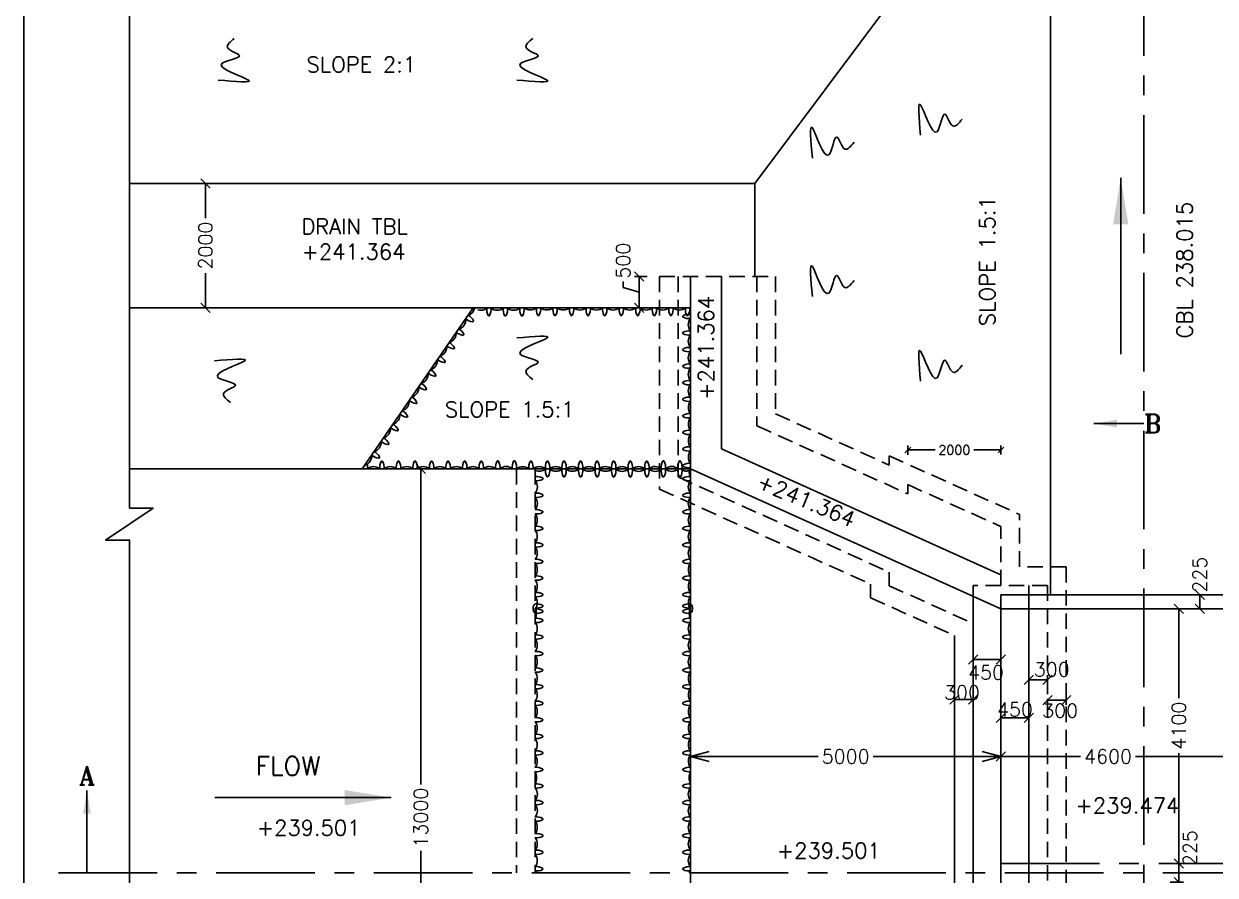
# Model space of a CAD drawing. Header units: inches. Extents: x 103704 to 206073, y -77340 to 89240.
# Drawn here: x 141256 to 160439, y -63899 to -50198 of the extents above; entities that cross this region are included whole.
import ezdxf
from ezdxf.enums import TextEntityAlignment as Align

# ---------------------------------------------------------------- set-up
doc = ezdxf.new("R2010")
doc.units = ezdxf.units.IN
doc.header["$LTSCALE"] = 100
doc.header["$MEASUREMENT"] = 0
doc.header["$PDMODE"] = 3
doc.linetypes.add('CENTER', pattern=[50.8, 31.75, -6.35, 6.35, -6.35])
doc.linetypes.add('DASHED2', pattern=[0.375, 0.25, -0.125])
for name, color, linetype in [('Center Line', 7, 'CENTER'), ('Dim', 7, 'Continuous'), ('Text', 7, 'Continuous')]:
    doc.layers.add(name, color=color, linetype=linetype)
doc.styles.add('ROMANS', font='romans')
doc.styles.add('ROMANT', font='romant')
doc.dimstyles.new('Raj-75', dxfattribs={"dimscale": 75, "dimtxt": 2, "dimasz": 1.25, "dimexe": 1, "dimexo": 0.625, "dimtad": 0, "dimtxsty": 'ROMANS', "dimblk": 'OBLIQUE', "dimcen": 1.25, "dimclrd": 256, "dimclre": 256, "dimclrt": 256, "dimadec": 0, "dimazin": 0, "dimtfac": 1, "dimtmove": 1, "dimatfit": 3, "dimfxl": 1, "dimlwd": -1, "dimlwe": -1, "dimarcsym": 0})

# ---------------------------------------------------------------- blocks, each defined once
blk = doc.blocks.new('_Oblique')
at = {"color": 0, "linetype": 'ByBlock', "lineweight": -2}
blk.add_line((-0.5, -0.5), (0.5, 0.5), dxfattribs=at)
blk = doc.blocks.new('*D71')
at = {"layer": 'Defpoints', "color": 0, "transparency": 16777216}
for p in [(144179, -52767), (144179, -52767), (144179, -54767)]:
    blk.add_point(p, dxfattribs=at)
at = {"layer": 'Dim', "transparency": 16777216}
for p, q in [((144132, -52767), (144104, -52767)), ((144179, -52767), (144179, -53324)), ((144179, -54767), (144179, -54210)), ((144132, -54767), (144104, -54767))]:
    blk.add_line(p, q, dxfattribs=at)
at = {"layer": 'Dim', "transparency": 16777216, "xscale": 150, "yscale": 150, "zscale": 150}
for p, rotation in [((144179, -52767), 90), ((144179, -54767), 270)]:
    blk.add_blockref('_Oblique', p, dxfattribs=dict(at, rotation=rotation))
at = {"layer": 'Dim', "transparency": 16777216, "insert": (144179, -53767), "char_height": 225, "attachment_point": 5, "rotation": 90, "style": 'ROMANS'}
blk.add_mtext('2000', dxfattribs=at)
blk = doc.blocks.new('*D129')
at = {"layer": 'Defpoints', "color": 0, "transparency": 16777216}
for p in [(155490, -57056), (155490, -57182), (156990, -57176)]:
    blk.add_point(p, dxfattribs=at)
at = {"layer": 'Dim', "transparency": 16777216}
for p, q in [((155490, -57135), (155490, -56982)), ((155490, -57056), (155929, -57056)), ((156990, -57056), (156551, -57056)), ((156990, -57129), (156990, -56982))]:
    blk.add_line(p, q, dxfattribs=at)
at = {"layer": 'Dim', "transparency": 16777216, "xscale": 93.75, "yscale": 93.75, "zscale": 93.75, "rotation": 180}
blk.add_blockref('_Oblique', (155490, -57056), dxfattribs=at)
at = {"layer": 'Dim', "transparency": 16777216, "xscale": 93.75, "yscale": 93.75, "zscale": 93.75}
blk.add_blockref('_Oblique', (156990, -57056), dxfattribs=at)
at = {"layer": 'Dim', "transparency": 16777216, "insert": (156240, -57056), "char_height": 150, "attachment_point": 5, "style": 'ROMANS'}
blk.add_mtext('2000', dxfattribs=at)
blk = doc.blocks.new('*D137')
at = {"layer": 'Defpoints', "color": 0, "transparency": 16777216}
for p in [(161590, -61988), (156990, -62219), (161590, -62266)]:
    blk.add_point(p, dxfattribs=at)
at = {"layer": 'Dim', "transparency": 16777216}
for p, q in [((156990, -62172), (156990, -61913)), ((161590, -62219), (161590, -61913)), ((156990, -61988), (158272, -61988)), ((161590, -61988), (159159, -61988))]:
    blk.add_line(p, q, dxfattribs=at)
at = {"layer": 'Dim', "transparency": 16777216, "xscale": 150, "yscale": 150, "zscale": 150, "rotation": 180}
blk.add_blockref('_Oblique', (156990, -61988), dxfattribs=at)
at = {"layer": 'Dim', "transparency": 16777216, "xscale": 150, "yscale": 150, "zscale": 150}
blk.add_blockref('_Oblique', (161590, -61988), dxfattribs=at)
at = {"layer": 'Dim', "transparency": 16777216, "insert": (158715, -61988), "char_height": 225, "attachment_point": 5, "style": 'ROMANS'}
blk.add_mtext('4600', dxfattribs=at)
blk = doc.blocks.new('_Open30')
at = {"color": 0, "linetype": 'ByBlock', "lineweight": -2}
for p, q in [((-1, 0.268), (0, 0)), ((0, 0), (-1, -0.268)), ((0, 0), (-1, 0))]:
    blk.add_line(p, q, dxfattribs=at)
blk = doc.blocks.new('*D139')
at = {"layer": 'Defpoints', "color": 0, "transparency": 16777216}
for p in [(151990, -61988), (156990, -62266), (151990, -62471)]:
    blk.add_point(p, dxfattribs=at)
at = {"layer": 'Dim', "transparency": 16777216}
for p, q in [((151990, -62424), (151990, -61913)), ((156990, -62219), (156990, -61913)), ((152290, -61988), (154047, -61988)), ((156690, -61988), (154933, -61988))]:
    blk.add_line(p, q, dxfattribs=at)
at = {"layer": 'Dim', "transparency": 16777216, "xscale": 300, "yscale": 300, "zscale": 300, "rotation": 180}
blk.add_blockref('_Open30', (151990, -61988), dxfattribs=at)
at = {"layer": 'Dim', "transparency": 16777216, "xscale": 300, "yscale": 300, "zscale": 300}
blk.add_blockref('_Open30', (156990, -61988), dxfattribs=at)
at = {"layer": 'Dim', "transparency": 16777216, "insert": (154490, -61988), "char_height": 225, "attachment_point": 5, "style": 'ROMANS'}
blk.add_mtext('5000', dxfattribs=at)
blk = doc.blocks.new('*D140')
at = {"layer": 'Defpoints', "color": 0, "transparency": 16777216}
for p in [(160191, -59387), (160191, -59387), (160005, -59612)]:
    blk.add_point(p, dxfattribs=at)
at = {"layer": 'Dim', "transparency": 16777216}
for p, q in [((160144, -59387), (160116, -59387)), ((160191, -59612), (160191, -59387)), ((160052, -59612), (160266, -59612))]:
    blk.add_line(p, q, dxfattribs=at)
at = {"layer": 'Dim', "transparency": 16777216, "xscale": 150, "yscale": 150, "zscale": 150}
for p, rotation in [((160191, -59387), 90), ((160191, -59612), 270)]:
    blk.add_blockref('_Oblique', p, dxfattribs=dict(at, rotation=rotation))
at = {"layer": 'Dim', "transparency": 16777216, "insert": (160191, -59064), "char_height": 225, "attachment_point": 5, "rotation": 90, "style": 'ROMANS'}
blk.add_mtext('225', dxfattribs=at)
blk = doc.blocks.new('*D141')
at = {"layer": 'Defpoints', "color": 0, "transparency": 16777216}
for p in [(156990, -61076), (157440, -61036), (157440, -61367)]:
    blk.add_point(p, dxfattribs=at)
at = {"layer": 'Dim', "transparency": 16777216}
for p, q in [((156990, -61123), (156990, -61442)), ((157440, -61083), (157440, -61442)), ((156990, -61367), (157440, -61367))]:
    blk.add_line(p, q, dxfattribs=at)
at = {"layer": 'Dim', "transparency": 16777216, "xscale": 150, "yscale": 150, "zscale": 150, "rotation": 180}
blk.add_blockref('_Oblique', (156990, -61367), dxfattribs=at)
at = {"layer": 'Dim', "transparency": 16777216, "xscale": 150, "yscale": 150, "zscale": 150}
blk.add_blockref('_Oblique', (157440, -61367), dxfattribs=at)
at = {"layer": 'Dim', "transparency": 16777216, "insert": (157215, -61231), "char_height": 225, "attachment_point": 5, "style": 'ROMANS'}
blk.add_mtext('450', dxfattribs=at)
blk = doc.blocks.new('*D142')
at = {"layer": 'Defpoints', "color": 0, "transparency": 16777216}
for p in [(156540, -60211), (156990, -60211), (156540, -60431)]:
    blk.add_point(p, dxfattribs=at)
at = {"layer": 'Dim', "transparency": 16777216}
for p, q in [((156540, -60258), (156540, -60506)), ((156990, -60258), (156990, -60506)), ((156990, -60431), (156540, -60431))]:
    blk.add_line(p, q, dxfattribs=at)
at = {"layer": 'Dim', "transparency": 16777216, "xscale": 150, "yscale": 150, "zscale": 150, "rotation": 180}
blk.add_blockref('_Oblique', (156540, -60431), dxfattribs=at)
at = {"layer": 'Dim', "transparency": 16777216, "xscale": 150, "yscale": 150, "zscale": 150}
blk.add_blockref('_Oblique', (156990, -60431), dxfattribs=at)
at = {"layer": 'Dim', "transparency": 16777216, "insert": (156749, -60637), "char_height": 225, "attachment_point": 5, "style": 'ROMANS'}
blk.add_mtext('450', dxfattribs=at)
blk = doc.blocks.new('*D143')
at = {"layer": 'Defpoints', "color": 0, "transparency": 16777216}
for p in [(156240, -61071), (156240, -61158), (156540, -61158)]:
    blk.add_point(p, dxfattribs=at)
at = {"layer": 'Dim', "transparency": 16777216}
for p, q in [((156240, -61111), (156240, -60996)), ((156540, -61111), (156540, -60996)), ((156540, -61071), (156240, -61071))]:
    blk.add_line(p, q, dxfattribs=at)
at = {"layer": 'Dim', "transparency": 16777216, "xscale": 150, "yscale": 150, "zscale": 150, "rotation": 180}
blk.add_blockref('_Oblique', (156240, -61071), dxfattribs=at)
at = {"layer": 'Dim', "transparency": 16777216, "xscale": 150, "yscale": 150, "zscale": 150}
blk.add_blockref('_Oblique', (156540, -61071), dxfattribs=at)
at = {"layer": 'Dim', "transparency": 16777216, "insert": (156362, -60961), "char_height": 225, "attachment_point": 5, "style": 'ROMANS'}
blk.add_mtext('300', dxfattribs=at)
blk = doc.blocks.new('*D144')
at = {"layer": 'Defpoints', "color": 0, "transparency": 16777216}
for p in [(157440, -60788), (157740, -60758), (157740, -60788)]:
    blk.add_point(p, dxfattribs=at)
at = {"layer": 'Dim', "transparency": 16777216}
for p, q in [((157440, -60741), (157440, -60683)), ((157440, -60758), (157740, -60758)), ((157740, -60741), (157740, -60683))]:
    blk.add_line(p, q, dxfattribs=at)
at = {"layer": 'Dim', "transparency": 16777216, "xscale": 150, "yscale": 150, "zscale": 150, "rotation": 180}
blk.add_blockref('_Oblique', (157440, -60758), dxfattribs=at)
at = {"layer": 'Dim', "transparency": 16777216, "xscale": 150, "yscale": 150, "zscale": 150}
blk.add_blockref('_Oblique', (157740, -60758), dxfattribs=at)
at = {"layer": 'Dim', "transparency": 16777216, "insert": (157808, -60590), "char_height": 225, "attachment_point": 5, "style": 'ROMANS'}
blk.add_mtext('300', dxfattribs=at)
blk = doc.blocks.new('*D145')
at = {"layer": 'Defpoints', "color": 0, "transparency": 16777216}
for p in [(157740, -61014), (158040, -61014), (158040, -61085)]:
    blk.add_point(p, dxfattribs=at)
at = {"layer": 'Dim', "transparency": 16777216}
for p, q in [((157740, -61061), (157740, -61160)), ((157740, -61085), (158040, -61085)), ((158040, -61061), (158040, -61160))]:
    blk.add_line(p, q, dxfattribs=at)
at = {"layer": 'Dim', "transparency": 16777216, "xscale": 150, "yscale": 150, "zscale": 150, "rotation": 180}
blk.add_blockref('_Oblique', (157740, -61085), dxfattribs=at)
at = {"layer": 'Dim', "transparency": 16777216, "xscale": 150, "yscale": 150, "zscale": 150}
blk.add_blockref('_Oblique', (158040, -61085), dxfattribs=at)
at = {"layer": 'Dim', "transparency": 16777216, "insert": (157943, -61252), "char_height": 225, "attachment_point": 5, "style": 'ROMANS'}
blk.add_mtext('300', dxfattribs=at)
blk = doc.blocks.new('*D146')
at = {"layer": 'Defpoints', "color": 0, "transparency": 16777216}
for p in [(147981, -57362), (147649, -70362), (147981, -70362)]:
    blk.add_point(p, dxfattribs=at)
at = {"layer": 'Dim', "transparency": 16777216}
for p, q in [((147934, -57362), (147574, -57362)), ((147649, -57362), (147649, -62440)), ((147649, -70362), (147649, -63508)), ((147934, -70362), (147574, -70362))]:
    blk.add_line(p, q, dxfattribs=at)
at = {"layer": 'Dim', "transparency": 16777216, "xscale": 150, "yscale": 150, "zscale": 150}
for p, rotation in [((147649, -57362), 90), ((147649, -70362), 270)]:
    blk.add_blockref('_Oblique', p, dxfattribs=dict(at, rotation=rotation))
at = {"layer": 'Dim', "transparency": 16777216, "insert": (147649, -62974), "char_height": 225, "attachment_point": 5, "rotation": 90, "style": 'ROMANS'}
blk.add_mtext('13000', dxfattribs=at)
blk = doc.blocks.new('*D149')
at = {"layer": 'Defpoints', "color": 0, "transparency": 16777216}
for p in [(151164, -54267), (151338, -54267), (151239, -54767)]:
    blk.add_point(p, dxfattribs=at)
at = {"layer": 'Dim', "transparency": 16777216}
for p, q in [((151291, -54267), (151089, -54267)), ((151164, -54767), (151164, -54267)), ((150906, -54440), (150906, -54346)), ((151164, -54517), (150906, -54440)), ((151192, -54767), (151089, -54767))]:
    blk.add_line(p, q, dxfattribs=at)
at = {"layer": 'Dim', "transparency": 16777216, "xscale": 150, "yscale": 150, "zscale": 150}
for p, rotation in [((151164, -54267), 90), ((151164, -54767), 270)]:
    blk.add_blockref('_Oblique', p, dxfattribs=dict(at, rotation=rotation))
at = {"layer": 'Dim', "transparency": 16777216, "insert": (150906, -54010), "char_height": 225, "attachment_point": 5, "rotation": 90, "style": 'ROMANS'}
blk.add_mtext('500', dxfattribs=at)
blk = doc.blocks.new('*D152')
at = {"layer": 'Defpoints', "color": 0, "transparency": 16777216}
for p in [(159852, -59612), (159852, -63712), (159887, -63712)]:
    blk.add_point(p, dxfattribs=at)
at = {"layer": 'Dim', "transparency": 16777216}
for p, q in [((159805, -59612), (159777, -59612)), ((159852, -59612), (159852, -61049)), ((159852, -63712), (159852, -61935)), ((159840, -63712), (159777, -63712))]:
    blk.add_line(p, q, dxfattribs=at)
at = {"layer": 'Dim', "transparency": 16777216, "xscale": 150, "yscale": 150, "zscale": 150}
for p, rotation in [((159852, -59612), 90), ((159852, -63712), 270)]:
    blk.add_blockref('_Oblique', p, dxfattribs=dict(at, rotation=rotation))
at = {"layer": 'Dim', "transparency": 16777216, "insert": (159852, -61492), "char_height": 225, "attachment_point": 5, "rotation": 90, "style": 'ROMANS'}
blk.add_mtext('4100', dxfattribs=at)
blk = doc.blocks.new('*D153')
at = {"layer": 'Defpoints', "color": 0, "transparency": 16777216}
for p in [(159852, -63712), (159852, -63712), (159666, -64012)]:
    blk.add_point(p, dxfattribs=at)
at = {"layer": 'Dim', "transparency": 16777216}
for p, q in [((159805, -63712), (159777, -63712)), ((159852, -64012), (159852, -63712)), ((159713, -64012), (159927, -64012))]:
    blk.add_line(p, q, dxfattribs=at)
at = {"layer": 'Dim', "transparency": 16777216, "xscale": 150, "yscale": 150, "zscale": 150}
for p, rotation in [((159852, -63712), 90), ((159852, -64012), 270)]:
    blk.add_blockref('_Oblique', p, dxfattribs=dict(at, rotation=rotation))
at = {"layer": 'Dim', "transparency": 16777216, "insert": (160034, -63464), "char_height": 225, "attachment_point": 5, "rotation": 90, "style": 'ROMANS'}
blk.add_mtext('225', dxfattribs=at)

msp = doc.modelspace()

# ---------------------------------------------------------------- linework, layer by layer
at = {"color": 0, "linetype": 'DASHED2', "ltscale": 10}
for p, q in [((151490.007, -54266.888), (153361.007, -54266.888)), ((151490.007, -54266.888), (151490.007, -57685.181)), ((151790.007, -54266.888), (151790.007, -57491.205)), ((153061.007, -54266.888), (153061.007, -56669.395)), ((153361.007, -54266.888), (153361.007, -56475.419)), ((153361.007, -56475.419), (155190.007, -57298.469)), ((153061.007, -56669.395), (155490.007, -57762.445)), ((155190.007, -57150.43), (157290.007, -58095.43)), ((149190.007, -57361.888, -0.134), (149190.007, -63861.888, -0.134)), ((149490.007, -57361.888, -0.122), (149490.007, -63861.888, -0.122)), ((151790.007, -57491.205), (155190.007, -59021.205)), ((151490.007, -57685.181), (154890.007, -59215.181)), ((155490.007, -57614.406), (156990.007, -58289.406)), ((157290.007, -58936.888), (157290.007, -58095.43)), ((156990.007, -59236.888), (156990.007, -58289.406)), ((155190.007, -59021.205), (155190.007, -59240.522)), ((158040.007, -58936.888), (157290.007, -58936.888)), ((158040.007, -58936.888), (158040.007, -68786.888)), ((154890.007, -59215.181), (154890.007, -59434.498)), ((155190.007, -59240.522), (156540.007, -59848.022)), ((157740.007, -59236.888), (156540.007, -59236.888)), ((157740.007, -59236.888), (157740.007, -68486.888)), ((154890.007, -59434.498), (156240.007, -60041.998))]:
    msp.add_line(p, q, dxfattribs=at)
at = {"color": 0, "ltscale": 5}
for p, q in [((152490.007, -57038.595), (156990.007, -59063.595)), ((151990.007, -57361.888), (156990.007, -59611.888)), ((156990.007, -59386.888), (161590.007, -59386.888)), ((156990.007, -59611.888), (161590.007, -59611.888))]:
    msp.add_line(p, q, dxfattribs=at)
msp.add_lwpolyline([(142960.405, -46908.221), (142960.405, -57990.694), (143337.517, -57990.694), (142572.613, -58505.683), (142960.405, -58505.683), (142960.405, -67913.97), (143337.517, -67913.97), (142572.613, -68428.958), (142960.405, -68428.958), (142960.405, -74243.747)], dxfattribs=at)
at = {"color": 0, "ltscale": 5, "start_tangent": (-0.860944174, -0.508699449)}
for points in [[(155694.198, -51989.458), (155694.198, -51502.392), (155960.479, -51934.318), (156089.029, -51649.431), (156217.578, -51842.419), (156364.492, -51732.14)], [(153953.493, -52360.035), (153953.493, -51872.97), (154219.774, -52304.896), (154348.324, -52020.009), (154476.873, -52212.997), (154623.787, -52102.718)], [(153953.493, -54588.06), (153953.493, -54100.994), (154219.774, -54532.92), (154348.324, -54248.033), (154476.873, -54441.021), (154623.787, -54330.742)], [(155694.198, -55951.109), (155694.198, -55464.044), (155960.479, -55895.97), (156089.029, -55611.083), (156217.578, -55804.071), (156364.492, -55693.792)]]:
    msp.add_spline(points, degree=3, dxfattribs=at)
at = {"layer": 'Center Line', "color": 0, "ltscale": 0.5}
for p, q in [((159290.007, -46586), (159290.007, -74803)), ((141813.794, -63861.888), (187223.649, -63861.888)), ((156990.007, -63711.888), (161590.007, -63711.888))]:
    msp.add_line(p, q, dxfattribs=at)
at = {"layer": 'Dim', "color": 0}
for p, q in [((157790.007, -46908.221), (157790.007, -59386.888)), ((155615.007, -49306.888), (153028.007, -52766.888)), ((142960.405, -52766.888), (153028.007, -52766.888)), ((153028.007, -54266.888), (153028.007, -52766.888)), ((151990.007, -54266.888), (151990.007, -73539.388)), ((152490.007, -54266.888), (152490.007, -57038.595)), ((142960.405, -54766.888), (151990.007, -54766.888)), ((146705.007, -57361.888, -0.392), (148490.007, -54766.888)), ((155190.007, -57298.469), (155190.007, -57150.43)), ((142960.405, -57361.888), (151990.007, -57361.888)), ((155490.007, -57614.406), (155490.007, -57762.445)), ((156540.007, -59236.888), (156540.007, -68486.888)), ((157440.007, -59236.888), (157440.007, -68111.888)), ((156990.007, -59386.888), (156990.007, -68336.888)), ((156240.007, -60041.998), (156240.007, -67673.362))]:
    msp.add_line(p, q, dxfattribs=at)
msp.add_lwpolyline([(141256.193, -34818.455), (206015.26, -34818.455), (206015.26, -77340.097), (141256.193, -77340.097)], close=True, dxfattribs=at)
for points in [[(148516.875, -54766.888, -0.272242972), (148409.806, -54889.032, -0.144729543), (148494.559, -54974.09, -0.6124826), (148480.747, -54994.153, -0.144729543), (148371.044, -54945.332, -0.346456746), (148261.696, -55110.678, -0.014770437), (148272.493, -55116.994)], [(149312.274, -54775.17, -0.144729543), (149288.514, -54892.871, -0.6124826), (149264.159, -54892.507, -0.144729543), (149243.929, -54774.148, -0.346456746), (149045.697, -54774.882, -0.144729543), (149021.937, -54892.583, -0.6124826), (148997.582, -54892.219, -0.144729543), (148977.352, -54773.86, -0.346456746), (148779.12, -54774.595, -0.144729543), (148755.361, -54892.296, -0.6124826), (148731.006, -54891.932, -0.144729543), (148710.775, -54773.573, -0.245135847), (148565.25, -54801.552, -0.245135847)], [(151977.583, -54771.806, -0.144729543), (151953.823, -54889.507, -0.6124826), (151929.468, -54889.143, -0.144729543), (151909.237, -54770.784, -0.346456746), (151711.006, -54771.519, -0.144729543), (151687.246, -54889.22, -0.6124826), (151662.891, -54888.856, -0.144729543), (151642.661, -54770.497, -0.346456746), (151444.429, -54771.231, -0.144729543), (151420.669, -54888.932, -0.6124826), (151396.314, -54888.568, -0.144729543), (151376.084, -54770.209, -0.346456746), (151177.852, -54770.944, -0.144729543), (151154.093, -54888.645, -0.6124826), (151129.738, -54888.281, -0.144729543), (151109.507, -54769.922, -0.346456746), (150911.275, -54770.656, -0.144729543), (150887.516, -54888.357, -0.6124826), (150863.161, -54887.993, -0.144729543), (150842.93, -54769.635, -0.346456746), (150644.699, -54770.369, -0.144729543), (150620.939, -54888.07, -0.6124826), (150596.584, -54887.706, -0.144729543), (150576.353, -54769.347, -0.346456746), (150378.122, -54770.081, -0.144729543), (150354.362, -54887.783, -0.6124826), (150330.007, -54887.418, -0.144729543), (150309.777, -54769.06, -0.346456746), (150111.545, -54769.794, -0.144729543), (150087.785, -54887.495, -0.6124826), (150063.43, -54887.131, -0.144729543), (150043.2, -54768.772, -0.346456746), (149844.968, -54769.507, -0.144729543), (149821.209, -54887.208, -0.6124826), (149796.854, -54886.844, -0.144729543), (149776.623, -54768.485, -0.346456746), (149578.391, -54769.219, -0.144729543), (149554.632, -54886.92, -0.6124826), (149530.277, -54886.556, -0.144729543), (149510.046, -54768.197, -0.346456746), (149311.815, -54768.932, -0.014770437), (149312.549, -54781.418)], [(151988.41, -54872.6, 0.144729543), (151870.709, -54896.36, 0.6124826), (151871.074, -54920.715, 0.144729543), (151989.432, -54940.945, 0.346456746), (151988.698, -55139.177, 0.144729543), (151870.997, -55162.936, 0.6124826), (151871.361, -55187.291, 0.144729543), (151989.72, -55207.522, 0.346456746), (151988.985, -55405.753, 0.144729543), (151871.284, -55429.513, 0.6124826), (151871.648, -55453.868, 0.144729543), (151990.007, -55474.099, 0.346456746), (151989.273, -55672.33, 0.144729543), (151871.572, -55696.09, 0.6124826), (151871.936, -55720.445, 0.144729543), (151990.295, -55740.675, 0.346456746), (151989.56, -55938.907, 0.144729543), (151871.859, -55962.667, 0.6124826), (151872.223, -55987.022, 0.144729543), (151990.582, -56007.252, 0.346456746), (151989.848, -56205.484, 0.144729543), (151872.147, -56229.244, 0.6124826), (151872.511, -56253.598, 0.144729543), (151990.869, -56273.829, 0.346456746), (151990.135, -56472.061, 0.144729543), (151872.434, -56495.82, 0.6124826), (151872.798, -56520.175, 0.144729543), (151991.157, -56540.406, 0.346456746), (151990.423, -56738.637, 0.144729543), (151872.722, -56762.397, 0.6124826), (151873.086, -56786.752, 0.144729543), (151991.444, -56806.983, 0.346456746), (151990.71, -57005.214, 0.144729543), (151873.009, -57028.974, 0.6124826), (151873.373, -57053.329, 0.144729543), (151991.732, -57073.559, 0.343630117), (151990.007, -57270.511, 0.133356467), (151873.296, -57295.551, 0.6124826), (151873.661, -57319.906, 0.14228952), (151990.007, -57340.365, 0.275643856), (151988.41, -57483.454, 0.040889043)], [(151856.248, -57361.888, 0.147067481), (151832.488, -57238.726, 0.6124826), (151808.133, -57239.09, 0.144729543), (151787.902, -57357.449, 0.346456746), (151589.671, -57356.714, 0.144729543), (151565.911, -57239.013, 0.6124826), (151541.556, -57239.377, 0.144729543), (151521.326, -57357.736, 0.346456746), (151323.094, -57357.002, 0.144729543), (151299.334, -57239.301, 0.6124826), (151274.979, -57239.665, 0.144729543), (151254.749, -57358.024, 0.346456746), (151056.517, -57357.289, 0.144729543), (151032.758, -57239.588, 0.6124826), (151008.403, -57239.952, 0.144729543), (150988.172, -57358.311, 0.346456746), (150789.94, -57357.577, 0.144729543), (150766.181, -57239.876, 0.6124826), (150741.826, -57240.24, 0.144729543), (150721.595, -57358.598, 0.346456746), (150523.364, -57357.864, 0.144729543), (150499.604, -57240.163, 0.6124826), (150475.249, -57240.527, 0.144729543), (150455.018, -57358.886, 0.346456746), (150256.787, -57358.151, 0.144729543), (150233.027, -57240.45, 0.6124826), (150208.672, -57240.815, 0.144729543), (150188.442, -57359.173, 0.346456746), (149990.21, -57358.439, 0.144729543), (149966.45, -57240.738, 0.6124826), (149942.095, -57241.102, 0.144729543), (149921.865, -57359.461, 0.346456746), (149723.633, -57358.726, 0.144729543), (149699.874, -57241.025, 0.6124826), (149675.519, -57241.389, 0.144729543), (149655.288, -57359.748, 0.346456746), (149457.056, -57359.014, 0.144729543), (149433.297, -57241.313, 0.6124826), (149408.942, -57241.677, 0.144729543), (149388.711, -57360.036, 0.346456746), (149190.48, -57359.301, 0.014770437), (149191.214, -57346.815)], [(151590.337, -57367.349, -0.144729543), (151566.578, -57485.05, -0.6124826), (151542.223, -57484.686, -0.144729543), (151521.992, -57366.328, -0.346456746), (151323.76, -57367.062, -0.144729543), (151300.001, -57484.763, -0.6124826), (151275.646, -57484.399, -0.144729543), (151255.415, -57366.04, -0.346456746), (151057.184, -57366.775, -0.144729543), (151033.424, -57484.476, -0.6124826), (151009.069, -57484.111, -0.144729543), (150988.838, -57365.753, -0.346456746), (150790.607, -57366.487, -0.144729543), (150766.847, -57484.188, -0.6124826), (150742.492, -57483.824, -0.144729543), (150722.262, -57365.465, -0.346456746), (150524.03, -57366.2, -0.144729543), (150500.27, -57483.901, -0.6124826), (150475.915, -57483.537, -0.144729543), (150455.685, -57365.178, -0.346456746), (150257.453, -57365.912, -0.144729543), (150233.694, -57483.613, -0.6124826), (150209.339, -57483.249, -0.144729543), (150189.108, -57364.89, -0.346456746), (149990.876, -57365.625, -0.144729543), (149967.117, -57483.326, -0.6124826), (149942.762, -57482.962, -0.144729543), (149922.531, -57364.603, -0.346456746), (149724.3, -57365.337, -0.144729543), (149700.54, -57483.038, -0.6124826), (149676.185, -57482.674, -0.144729543), (149655.954, -57364.316, -0.28156362), (149490.007, -57384.632, -0.28156362)], [(151990.007, -57361.888, -0.492872472), (151856.914, -57367.637, -0.144729543), (151833.154, -57485.338, -0.6124826), (151808.799, -57484.974, -0.144729543), (151788.569, -57366.615, -0.346456746), (151590.337, -57367.349, -0.014770437), (151591.072, -57379.836)], [(151988.41, -57483.454, 0.144729543), (151870.709, -57507.213, 0.6124826), (151871.074, -57531.568, 0.144729543), (151989.432, -57551.799, 0.346456746), (151988.698, -57750.03, 0.144729543), (151870.997, -57773.79, 0.6124826), (151871.361, -57798.145, 0.144729543), (151989.72, -57818.376, 0.346456746), (151988.985, -58016.607, 0.144729543), (151871.284, -58040.367, 0.6124826), (151871.648, -58064.722, 0.144729543), (151990.007, -58084.952, 0.346456746), (151989.273, -58283.184, 0.144729543), (151871.572, -58306.944, 0.6124826), (151871.936, -58331.299, 0.144729543), (151990.295, -58351.529, 0.346456746), (151989.56, -58549.761, 0.144729543), (151871.859, -58573.52, 0.6124826), (151872.223, -58597.875, 0.144729543), (151990.582, -58618.106, 0.346456746), (151989.848, -58816.338, 0.144729543), (151872.147, -58840.097, 0.6124826), (151872.511, -58864.452, 0.144729543), (151990.869, -58884.683, 0.346456746), (151990.135, -59082.914, 0.144729543), (151872.434, -59106.674, 0.6124826), (151872.798, -59131.029, 0.144729543), (151991.157, -59151.26, 0.346456746), (151990.423, -59349.491, 0.144729543), (151872.722, -59373.251, 0.6124826), (151873.086, -59397.606, 0.144729543), (151991.444, -59417.836, 0.346456746), (151990.71, -59616.068, 0.144729543), (151873.009, -59639.828, 0.6124826), (151873.373, -59664.183, 0.144729543), (151991.732, -59684.413, 0.442189807), (151990.007, -59531.364, 0.133356467), (151873.296, -59556.404, 0.6124826), (151873.661, -59580.759, 0.14228952), (151990.007, -59601.219, 0.275235224), (151988.985, -59764.964, 0.040889043)], [(151988.985, -59764.964, 0.144729543), (151871.284, -59788.723, 0.6124826), (151871.648, -59813.078, 0.144729543), (151990.007, -59833.309, 0.346456746), (151989.273, -60031.541, 0.144729543), (151871.572, -60055.3, 0.6124826), (151871.936, -60079.655, 0.144729543), (151990.295, -60099.886, 0.346456746), (151989.56, -60298.117, 0.144729543), (151871.859, -60321.877, 0.6124826), (151872.223, -60346.232, 0.144729543), (151990.582, -60366.463, 0.346456746), (151989.848, -60564.694, 0.144729543), (151872.147, -60588.454, 0.6124826), (151872.511, -60612.809, 0.144729543), (151990.869, -60633.039, 0.346456746), (151990.135, -60831.271, 0.144729543), (151872.434, -60855.031, 0.6124826), (151872.798, -60879.386, 0.144729543), (151991.157, -60899.616, 0.346456746), (151990.423, -61097.848, 0.144729543), (151872.722, -61121.607, 0.6124826), (151873.086, -61145.962, 0.144729543), (151991.444, -61166.193, 0.346456746), (151990.71, -61364.425, 0.144729543), (151873.009, -61388.184, 0.6124826), (151873.373, -61412.539, 0.144729543), (151991.732, -61432.77, 0.346456746), (151990.997, -61631.001, 0.144729543), (151873.296, -61654.761, 0.6124826), (151873.661, -61679.116, 0.144729543), (151992.019, -61699.347, 0.346456746), (151991.285, -61897.578, 0.144729543), (151873.584, -61921.338, 0.6124826), (151873.948, -61945.693, 0.144729543), (151992.307, -61965.923, 0.343630117), (151990.582, -62162.874, 0.133356467), (151873.871, -62187.915, 0.6124826), (151874.235, -62212.27, 0.14228952), (151990.582, -62232.729, 0.227212499), (151990.007, -62429.306, 0.040889043)], [(151990.007, -62429.306, 0.145455268), (151870.709, -62453.066, 0.6124826), (151871.074, -62477.421, 0.144729543), (151989.432, -62497.651, 0.346456746), (151988.698, -62695.883, 0.144729543), (151870.997, -62719.643, 0.6124826), (151871.361, -62743.998, 0.144729543), (151989.72, -62764.228, 0.346456746), (151988.985, -62962.46, 0.144729543), (151871.284, -62986.219, 0.6124826), (151871.648, -63010.574, 0.144729543), (151990.007, -63030.805, 0.346456746), (151989.273, -63229.036, 0.144729543), (151871.572, -63252.796, 0.6124826), (151871.936, -63277.151, 0.144729543), (151990.295, -63297.382, 0.346456746), (151989.56, -63495.613, 0.144729543), (151871.859, -63519.373, 0.6124826), (151872.223, -63543.728, 0.144729543), (151990.582, -63563.958, 0.346456746), (151989.848, -63762.19, 0.144729543), (151872.147, -63785.95, 0.6124826), (151872.511, -63810.305, 0.144729543), (151990.869, -63830.535, 0.057768024), (151971.416, -63861.888, 0.057768024)]]:
    msp.add_lwpolyline(points, format="xyb", dxfattribs=at)
for points, elevation in [([(148254.707, -55105.568, -0.163129951), (148341.881, -55191.633, -0.6124826), (148327.8, -55211.508, -0.144729543), (148218.764, -55161.216, -0.346456746), (148107.202, -55325.077, -0.144729543), (148190.804, -55411.267, -0.6124826), (148176.722, -55431.142, -0.144729543), (148067.687, -55380.85, -0.346456746), (147956.124, -55544.71, -0.144729543), (148039.726, -55630.901, -0.6124826), (148025.645, -55650.776, -0.144729543), (147916.609, -55600.483, -0.346456746), (147805.047, -55764.344, -0.144729543), (147888.649, -55850.534, -0.6124826), (147874.567, -55870.409, -0.144729543), (147765.532, -55820.117, -0.346456746), (147653.97, -55983.977, -0.144729543), (147737.571, -56070.168, -0.6124826), (147723.49, -56090.043, -0.144729543), (147614.454, -56039.751, -0.346456746), (147502.892, -56203.611, -0.144729543), (147586.494, -56289.801, -0.6124826), (147572.413, -56309.676, -0.144729543), (147463.377, -56259.384, -0.346456746), (147351.815, -56423.244, -0.144729543), (147435.417, -56509.435, -0.6124826), (147421.335, -56529.31, -0.144729543), (147312.3, -56479.018, -0.346456746), (147200.737, -56642.878, -0.144729543), (147284.339, -56729.068, -0.6124826), (147270.258, -56748.943, -0.144729543), (147161.222, -56698.651, -0.346456746), (147049.66, -56862.511, -0.144729543), (147133.262, -56948.702, -0.6124826), (147119.18, -56968.577, -0.144729543), (147010.145, -56918.285, -0.346456746), (146898.582, -57082.145, -0.144729543), (146982.184, -57168.335, -0.6124826), (146968.103, -57188.21, -0.144729543), (146859.067, -57137.918, -0.346456746), (146747.505, -57301.778, -0.014770437), (146758.216, -57308.239)], -0.359), ([(149190.007, -57361.888, 0.147067481), (149166.247, -57238.726, 0.6124826), (149141.892, -57239.09, 0.144729543), (149121.662, -57357.449, 0.346456746), (148923.43, -57356.714, 0.144729543), (148899.671, -57239.013, 0.6124826), (148875.316, -57239.377, 0.144729543), (148855.085, -57357.736, 0.346456746), (148656.854, -57357.002, 0.144729543), (148633.094, -57239.301, 0.6124826), (148608.739, -57239.665, 0.144729543), (148588.508, -57358.024, 0.346456746), (148390.277, -57357.289, 0.144729543), (148366.517, -57239.588, 0.6124826), (148342.162, -57239.952, 0.144729543), (148321.932, -57358.311, 0.346456746), (148123.7, -57357.577, 0.144729543), (148099.94, -57239.876, 0.6124826), (148075.585, -57240.24, 0.144729543), (148055.355, -57358.598, 0.346456746), (147857.123, -57357.864, 0.144729543), (147833.363, -57240.163, 0.6124826), (147809.008, -57240.527, 0.144729543), (147788.778, -57358.886, 0.346456746), (147590.546, -57358.151, 0.144729543), (147566.787, -57240.45, 0.6124826), (147542.432, -57240.815, 0.144729543), (147522.201, -57359.173, 0.346456746), (147323.97, -57358.439, 0.144729543), (147300.21, -57240.738, 0.6124826), (147275.855, -57241.102, 0.144729543), (147255.624, -57359.461, 0.346456746), (147057.393, -57358.726, 0.144729543), (147033.633, -57241.025, 0.6124826), (147009.278, -57241.389, 0.144729543), (146989.048, -57359.748, 0.346456746), (146790.816, -57359.014, 0.077875208), (146786.416, -57293.597, 0.077875208)], -0.134), ([(149491.444, -57483.454, -0.144729543), (149609.145, -57507.213, -0.6124826), (149608.781, -57531.568, -0.144729543), (149490.423, -57551.799, -0.346456746), (149491.157, -57750.03, -0.144729543), (149608.858, -57773.79, -0.6124826), (149608.494, -57798.145, -0.144729543), (149490.135, -57818.376, -0.346456746), (149490.869, -58016.607, -0.144729543), (149608.571, -58040.367, -0.6124826), (149608.206, -58064.722, -0.144729543), (149489.848, -58084.952, -0.346456746), (149490.582, -58283.184, -0.144729543), (149608.283, -58306.944, -0.6124826), (149607.919, -58331.299, -0.144729543), (149489.56, -58351.529, -0.346456746), (149490.295, -58549.761, -0.144729543), (149607.996, -58573.52, -0.6124826), (149607.632, -58597.875, -0.144729543), (149489.273, -58618.106, -0.346456746), (149490.007, -58816.338, -0.144729543), (149607.708, -58840.097, -0.6124826), (149607.344, -58864.452, -0.144729543), (149488.985, -58884.683, -0.346456746), (149489.72, -59082.914, -0.144729543), (149607.421, -59106.674, -0.6124826), (149607.057, -59131.029, -0.144729543), (149488.698, -59151.26, -0.346456746), (149489.432, -59349.491, -0.144729543), (149607.133, -59373.251, -0.6124826), (149606.769, -59397.606, -0.144729543), (149488.41, -59417.836, -0.346456746), (149489.145, -59616.068, -0.144729543), (149606.846, -59639.828, -0.6124826), (149606.482, -59664.183, -0.144729543), (149488.123, -59684.413, -0.442189807), (149489.848, -59531.364, -0.133356467), (149606.558, -59556.404, -0.6124826), (149606.194, -59580.759, -0.14228952), (149489.848, -59601.219, -0.275235224), (149490.869, -59764.964, -0.040889043)], -0.122), ([(149490.869, -59764.964, -0.144729543), (149608.571, -59788.723, -0.6124826), (149608.206, -59813.078, -0.144729543), (149489.848, -59833.309, -0.346456746), (149490.582, -60031.541, -0.144729543), (149608.283, -60055.3, -0.6124826), (149607.919, -60079.655, -0.144729543), (149489.56, -60099.886, -0.346456746), (149490.295, -60298.117, -0.144729543), (149607.996, -60321.877, -0.6124826), (149607.632, -60346.232, -0.144729543), (149489.273, -60366.463, -0.346456746), (149490.007, -60564.694, -0.144729543), (149607.708, -60588.454, -0.6124826), (149607.344, -60612.809, -0.144729543), (149488.985, -60633.039, -0.346456746), (149489.72, -60831.271, -0.144729543), (149607.421, -60855.031, -0.6124826), (149607.057, -60879.386, -0.144729543), (149488.698, -60899.616, -0.346456746), (149489.432, -61097.848, -0.144729543), (149607.133, -61121.607, -0.6124826), (149606.769, -61145.962, -0.144729543), (149488.41, -61166.193, -0.346456746), (149489.145, -61364.425, -0.144729543), (149606.846, -61388.184, -0.6124826), (149606.482, -61412.539, -0.144729543), (149488.123, -61432.77, -0.346456746), (149488.857, -61631.001, -0.144729543), (149606.558, -61654.761, -0.6124826), (149606.194, -61679.116, -0.144729543), (149487.836, -61699.347, -0.346456746), (149488.57, -61897.578, -0.144729543), (149606.271, -61921.338, -0.6124826), (149605.907, -61945.693, -0.144729543), (149487.548, -61965.923, -0.343630117), (149489.273, -62162.874, -0.133356467), (149605.984, -62187.915, -0.6124826), (149605.619, -62212.27, -0.14228952), (149489.273, -62232.729, -0.227212499), (149489.848, -62429.306, -0.040889043)], -0.122), ([(149489.848, -62429.306, -0.145455268), (149609.145, -62453.066, -0.6124826), (149608.781, -62477.421, -0.144729543), (149490.423, -62497.651, -0.346456746), (149491.157, -62695.883, -0.144729543), (149608.858, -62719.643, -0.6124826), (149608.494, -62743.998, -0.144729543), (149490.135, -62764.228, -0.346456746), (149490.869, -62962.46, -0.144729543), (149608.571, -62986.219, -0.6124826), (149608.206, -63010.574, -0.144729543), (149489.848, -63030.805, -0.346456746), (149490.582, -63229.036, -0.144729543), (149608.283, -63252.796, -0.6124826), (149607.919, -63277.151, -0.144729543), (149489.56, -63297.382, -0.346456746), (149490.295, -63495.613, -0.144729543), (149607.996, -63519.373, -0.6124826), (149607.632, -63543.728, -0.144729543), (149489.273, -63563.958, -0.346456746), (149490.007, -63762.19, -0.144729543), (149607.708, -63785.95, -0.6124826), (149607.344, -63810.305, -0.144729543), (149488.985, -63830.535, -0.057768024), (149508.439, -63861.888, -0.057768024)], -0.122)]:
    msp.add_lwpolyline(points, format="xyb", dxfattribs=dict(at, elevation=elevation))
at = {"layer": 'Text', "color": 0}
for points, start_tangent in [([(144387.962, -51103.478), (144875.027, -51103.478), (144443.102, -50837.197), (144727.989, -50708.647), (144535.001, -50580.097), (144645.28, -50433.183)], (-0.508699449, -0.860944174)), ([(149195.872, -51103.478), (149682.938, -51103.478), (149251.012, -50837.197), (149535.899, -50708.647), (149342.911, -50580.097), (149453.19, -50433.183)], (-0.508699449, -0.860944174)), ([(149195.872, -55252.978), (149682.938, -55252.978), (149251.012, -55519.259), (149535.899, -55647.809), (149342.911, -55776.359), (149453.19, -55923.273)], (-0.508699449, 0.860944174)), ([(144325.156, -55622.656), (144812.221, -55622.656), (144380.296, -55888.937), (144665.183, -56017.487), (144472.195, -56146.037), (144582.474, -56292.951)], (-0.508699449, 0.860944174))]:
    msp.add_spline(points, degree=3, dxfattribs=dict(at, start_tangent=start_tangent))

# ---------------------------------------------------------------- texts
for s, height, style, p in [('SLOPE 2:1', 250, 'ROMANS', (146690.803, -51052.902)), ('+241.364', 250, 'ROMANS', (146565.828, -54065.487)), ('SLOPE 1.5:1', 250, 'ROMANS', (149079.15, -56604.105)), ('A', 300, 'ROMANT', (142272.231, -62535.777)), ('FLOW', 300, 'ROMANS', (145509.104, -62381.463)), ('+239.474', 250, 'ROMANS', (159026.14, -62978.065)), ('+239.501', 250, 'ROMANS', (145842.598, -63337.801)), ('+239.501', 250, 'ROMANS', (154217.098, -63704.301))]:
    msp.add_text(s, height=height, dxfattribs=dict(at, style=style)).set_placement(p, align=Align.BOTTOM_CENTER)
at = {"layer": 'Text', "color": 0, "style": 'ROMANS'}
for s, rotation, p in [('SLOPE 1.5:1', 90, (156969.783, -54017.45)), ('CBL 238.015', 90, (160148.097, -54161.58)), ('+241.364', 90, (152440.392, -55412.091)), ('+241.364', 337.2134345, (153779.592, -58049.751))]:
    msp.add_text(s, height=250, rotation=rotation, dxfattribs=at).set_placement(p, align=Align.BOTTOM_CENTER)
msp.add_text('DRAIN TBL', height=250, dxfattribs=at).set_placement((146582.204, -53460.595), align=Align.MIDDLE_CENTER)
at = {"layer": 'Text', "color": 0, "style": 'ROMANT'}
msp.add_text('B', height=300, dxfattribs=at).set_placement((159290.007, -56632.248), align=Align.MIDDLE_LEFT)

# ---------------------------------------------------------------- dimensions: what is measured, and where the dimension line sits
at = {"layer": 'Dim', "color": 0}
for base, p1, p2, angle, override, picture, middle in [((144178.907, -52766.888), (144178.907, -54766.888), (144178.907, -52766.888), 90, {"dimtxt": 3, "dimasz": 2}, '*D71', (144178.907, -53766.888)), ((151163.689, -54266.888), (151238.689, -54766.888), (151337.7, -54266.888), 90, {"dimtxt": 3, "dimasz": 2}, '*D149', (150905.876, -54298.919)), ((151990.007, -61987.711), (156990.007, -62266.005), (151990.007, -62471.005), 180, {"dimtxt": 3, "dimasz": 4, "dimblk1": 'Open30', "dimblk2": 'Open30', "dimsah": 1}, '*D139', (154490.007, -61987.711))]:
    dim = msp.add_linear_dim(base=base, p1=p1, p2=p2, angle=angle, dimstyle='Raj-75', override=override, dxfattribs=at)
    dim.commit()
    dim.dimension.update_dxf_attribs({"geometry": picture, "text_midpoint": middle})
dim = msp.add_linear_dim(base=(155490.007, -57056.5), p1=(156990.007, -57176.333), p2=(155490.007, -57182), text='2000', dimstyle='Raj-75', override={"dimfxl": 150}, dxfattribs=at)
dim.commit()
dim.dimension.update_dxf_attribs({"geometry": '*D129', "text_midpoint": (156240.007, -57056.5)})
for base, p1, p2, picture, middle in [((147649.052, -70361.888), (147980.623, -57361.888), (147980.623, -70361.888), '*D146', (147649.052, -62974.042)), ((160190.797, -59386.888), (160005.072, -59611.888), (160190.797, -59386.888), '*D140', (160190.797, -59064.375)), ((159851.852, -63711.888), (159851.852, -59611.888), (159886.518, -63711.888), '*D152', (159851.852, -61491.804))]:
    dim = msp.add_linear_dim(base=base, p1=p1, p2=p2, angle=90, dimstyle='Raj-75', override={"dimtxt": 3, "dimasz": 2}, dxfattribs=at)
    dim.commit()
    dim.dimension.update_dxf_attribs({"geometry": picture, "text_midpoint": middle, "dimtype": 160})
for base, p1, p2, picture, middle in [((156540.007, -60430.687), (156990.007, -60211.241), (156540.007, -60211.241), '*D142', (156749.139, -60637.493)), ((157740.007, -60757.777), (157440.007, -60787.967), (157740.007, -60787.967), '*D144', (157807.976, -60589.965)), ((156240.007, -61070.997), (156540.007, -61157.962), (156240.007, -61157.962), '*D143', (156361.766, -60960.841)), ((157440.007, -61366.736), (156990.007, -61075.939), (157440.007, -61035.631), '*D141', (157215.428, -61231.173)), ((158040.007, -61084.834), (157740.007, -61014.391), (158040.007, -61014.391), '*D145', (157943.195, -61251.959)), ((161590.007, -61987.711), (156990.007, -62219.13), (161590.007, -62266.005), '*D137', (158715.478, -61987.711))]:
    dim = msp.add_linear_dim(base=base, p1=p1, p2=p2, dimstyle='Raj-75', override={"dimtxt": 3, "dimasz": 2}, dxfattribs=at)
    dim.commit()
    dim.dimension.update_dxf_attribs({"geometry": picture, "text_midpoint": middle, "dimtype": 160})
dim = msp.add_linear_dim(base=(159851.852, -63711.888), p1=(159666.127, -64011.888), p2=(159851.852, -63711.888), angle=90, text='225', dimstyle='Raj-75', override={"dimtxt": 3, "dimasz": 2}, dxfattribs=at)
dim.commit()
dim.dimension.update_dxf_attribs({"geometry": '*D153', "text_midpoint": (160034, -63463.5), "dimtype": 160})

# ---------------------------------------------------------------- leaders
for points, override in [([(158918.511, -52675.429), (158918.511, -55512.006)], {"dimasz": 10, "dimgap": 0.625, "dimtad": 0}), ([(158483.6, -56632.248), (159290.007, -56632.248)], {"dimasz": 5, "dimgap": 0.625, "dimtad": 0}), ([(142272.231, -62535.777), (142272.231, -63861.888)], {"dimasz": 5, "dimgap": 0.625, "dimtad": 0}), ([(147170.76, -62651.988), (144334.182, -62651.988)], {"dimasz": 10, "dimgap": 0.625, "dimtad": 0})]:
    msp.add_leader(points, dimstyle='Raj-75', override=override, dxfattribs=at)

doc.saveas('drawing.dxf')
